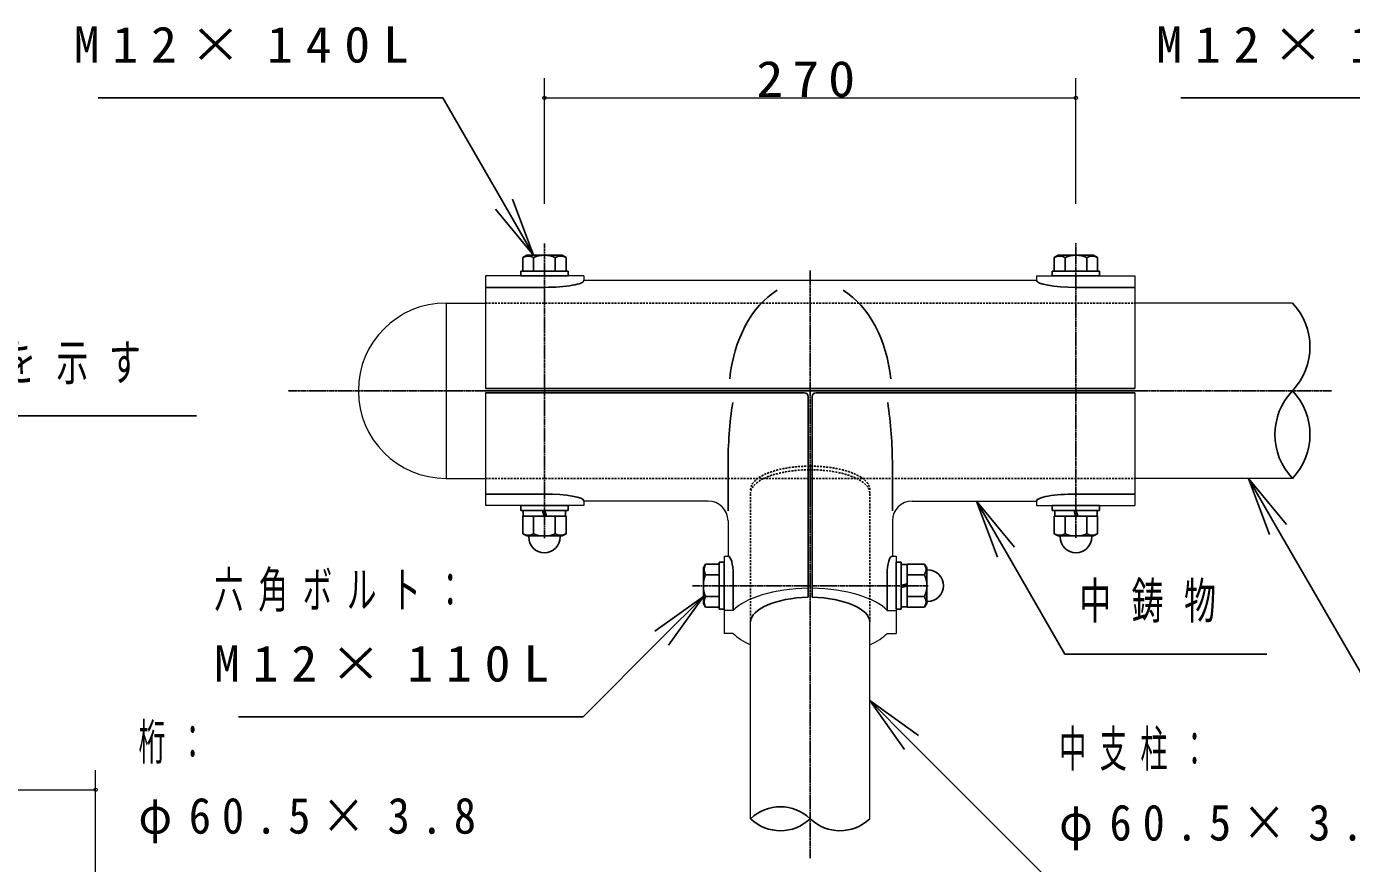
# Model space of a CAD drawing. Units: millimetres at full size; some dimension numbers follow another scale. Extents: x -19543 to 0, y -2740 to 13350.
# Drawn here: x -6442 to -3077, y 8538 to 10664 of the extents above; entities that cross this region are included whole.
import ezdxf

# ---------------------------------------------------------------- set-up
doc = ezdxf.new("R2010")
doc.units = ezdxf.units.MM
doc.linetypes.add('USER2', pattern=[6, 3, -1, 1, -1])
doc.linetypes.add('USER4', pattern=[8, 5, -3])
doc.layers.add('線', color=2, linetype='Continuous', lineweight=25)
doc.layers.add('補助', color=2, linetype='Continuous', lineweight=13)
doc.styles.add('ＭＳ ゴシック', font='')
doc.styles.get('ＭＳ ゴシック').set_extended_font_data('MS Gothic')

# ---------------------------------------------------------------- blocks, each defined once
blk = doc.blocks.new('dimension_origin')
at = {"color": 0, "linetype": 'Continuous', "lineweight": -2}
blk.add_circle((0, 0), 1.25, dxfattribs=at)

msp = doc.modelspace()

# ---------------------------------------------------------------- linework, layer by layer
at = {"layer": '線', "color": 20, "linetype": 'USER2'}
for p, q in [((-5126.744, 9363.578), (-5126.744, 10113.578)), ((-3776.744, 10113.578), (-3776.744, 9363.578)), ((-4451.744, 8551.25), (-4451.744, 10043.828)), ((-5776.744, 9738.578), (-3126.744, 9738.578)), ((-5301.744, 9738.578), (-3601.744, 9738.578)), ((-4451.744, 9478.625), (-4451.744, 9546.928)), ((-4151.744, 9243.3), (-4751.744, 9243.3))]:
    msp.add_line(p, q, dxfattribs=at)
at = {"layer": '線'}
for p, q in [((-5181.592, 10076.892), (-5171.744, 10082.578)), ((-5181.592, 10042.578), (-5181.592, 10076.892)), ((-5171.744, 10082.578), (-5081.744, 10082.578)), ((-5154.168, 10042.578), (-5154.168, 10076.892)), ((-5099.32, 10042.578), (-5099.32, 10076.892)), ((-5071.896, 10076.892), (-5081.744, 10082.578)), ((-5071.896, 10042.578), (-5071.896, 10076.892)), ((-3831.592, 10076.892), (-3821.744, 10082.578)), ((-3831.592, 10042.578), (-3831.592, 10076.892)), ((-3821.744, 10082.578), (-3731.744, 10082.578)), ((-3804.168, 10042.578), (-3804.168, 10076.892)), ((-3749.32, 10042.578), (-3749.32, 10076.892)), ((-3721.896, 10076.892), (-3731.744, 10082.578)), ((-3721.896, 10042.578), (-3721.896, 10076.892)), ((-5186.744, 10042.578), (-5066.744, 10042.578)), ((-5186.744, 10030.078), (-5186.744, 10042.578)), ((-5186.744, 10030.078), (-5066.744, 10030.078)), ((-5181.592, 10042.578), (-5071.896, 10042.578)), ((-5066.744, 10042.578), (-5066.744, 10030.078)), ((-3836.744, 10042.578), (-3716.744, 10042.578)), ((-3836.744, 10030.078), (-3836.744, 10042.578)), ((-3836.744, 10030.078), (-3716.744, 10030.078)), ((-3831.592, 10042.578), (-3721.896, 10042.578)), ((-3716.744, 10042.578), (-3716.744, 10030.078)), ((-5276.744, 10001.123), (-5126.744, 10001.123)), ((-3626.744, 10001.123), (-3776.744, 10001.123)), ((-5276.744, 9743.828), (-3626.744, 9743.828)), ((-4466.744, 9733.328), (-5276.744, 9733.328)), ((-4436.744, 9733.328), (-3626.744, 9733.328)), ((-4456.744, 9723.328), (-4456.744, 9214.426)), ((-4446.744, 9723.328), (-4446.744, 9214.426)), ((-4660.494, 9548.249), (-4660.494, 9433.328)), ((-4242.994, 9548.249), (-4242.994, 9433.328)), ((-5276.744, 9476.034), (-5126.744, 9476.034)), ((-3626.744, 9476.034), (-3776.744, 9476.034)), ((-5186.744, 9447.078), (-5066.744, 9447.078)), ((-5186.744, 9434.578), (-5186.744, 9447.078)), ((-5186.744, 9434.578), (-5066.744, 9434.578)), ((-5180.494, 9434.578), (-5072.994, 9434.578)), ((-5180.494, 9434.578), (-5180.494, 9419.578)), ((-5127.581, 9419.578), (-5131.601, 9434.578)), ((-5121.887, 9419.578), (-5125.906, 9434.578)), ((-5072.994, 9434.578), (-5072.994, 9419.578)), ((-5066.744, 9447.078), (-5066.744, 9434.578)), ((-3836.744, 9447.078), (-3716.744, 9447.078)), ((-3836.744, 9434.578), (-3836.744, 9447.078)), ((-3836.744, 9434.578), (-3716.744, 9434.578)), ((-3830.494, 9434.578), (-3722.994, 9434.578)), ((-3830.494, 9434.578), (-3830.494, 9419.578)), ((-3777.581, 9419.578), (-3781.601, 9434.578)), ((-3771.887, 9419.578), (-3775.906, 9434.578)), ((-3722.994, 9434.578), (-3722.994, 9419.578)), ((-3716.744, 9447.078), (-3716.744, 9434.578)), ((-5181.592, 9419.578), (-5071.896, 9419.578)), ((-5181.592, 9419.578), (-5181.592, 9375.264)), ((-5180.494, 9419.578), (-5072.994, 9419.578)), ((-5154.168, 9419.578), (-5154.168, 9375.264)), ((-5099.32, 9419.578), (-5099.32, 9375.264)), ((-5071.896, 9419.578), (-5071.896, 9375.264)), ((-3831.592, 9419.578), (-3721.896, 9419.578)), ((-3831.592, 9419.578), (-3831.592, 9375.264)), ((-3830.494, 9419.578), (-3722.994, 9419.578)), ((-3804.168, 9419.578), (-3804.168, 9375.264)), ((-3749.32, 9419.578), (-3749.32, 9375.264)), ((-3721.896, 9419.578), (-3721.896, 9375.264)), ((-5181.592, 9375.264), (-5171.744, 9369.578)), ((-5171.744, 9369.578), (-5081.744, 9369.578)), ((-5166.744, 9367.078), (-5166.744, 9369.578)), ((-5086.744, 9367.078), (-5086.744, 9369.578)), ((-5071.896, 9375.264), (-5081.744, 9369.578)), ((-3831.592, 9375.264), (-3821.744, 9369.578)), ((-3821.744, 9369.578), (-3731.744, 9369.578)), ((-3816.744, 9367.078), (-3816.744, 9369.578)), ((-3736.744, 9367.078), (-3736.744, 9369.578)), ((-3721.896, 9375.264), (-3731.744, 9369.578)), ((-4717.308, 9298.149), (-4722.994, 9288.3)), ((-4682.994, 9298.149), (-4717.308, 9298.149)), ((-4682.994, 9183.3), (-4682.994, 9303.3)), ((-4682.994, 9303.3), (-4670.494, 9303.3)), ((-4682.994, 9188.452), (-4682.994, 9298.149)), ((-4670.494, 9183.3), (-4670.494, 9303.3)), ((-4232.994, 9183.3), (-4232.994, 9303.3)), ((-4232.994, 9303.3), (-4220.494, 9303.3)), ((-4220.494, 9183.3), (-4220.494, 9303.3)), ((-4220.494, 9189.55), (-4220.494, 9297.05)), ((-4220.494, 9297.05), (-4205.494, 9297.05)), ((-4205.494, 9188.452), (-4205.494, 9298.149)), ((-4205.494, 9298.149), (-4161.18, 9298.149)), ((-4205.494, 9189.55), (-4205.494, 9297.05)), ((-4161.18, 9298.149), (-4155.494, 9288.3)), ((-4722.994, 9198.3), (-4722.994, 9288.3)), ((-4682.994, 9270.725), (-4717.308, 9270.725)), ((-4647.315, 9180.555), (-4647.315, 9272.605)), ((-4256.173, 9180.555), (-4256.173, 9272.605)), ((-4205.494, 9270.725), (-4161.18, 9270.725)), ((-4155.494, 9198.3), (-4155.494, 9288.3)), ((-4152.994, 9283.3), (-4155.494, 9283.3)), ((-4205.494, 9248.157), (-4220.494, 9244.138)), ((-4205.494, 9242.463), (-4220.494, 9238.444)), ((-4717.308, 9188.452), (-4722.994, 9198.3)), ((-4682.994, 9215.876), (-4717.308, 9215.876)), ((-4682.994, 9188.452), (-4717.308, 9188.452)), ((-4220.494, 9189.55), (-4205.494, 9189.55)), ((-4205.494, 9215.876), (-4161.18, 9215.876)), ((-4205.494, 9188.452), (-4161.18, 9188.452)), ((-4161.18, 9188.452), (-4155.494, 9198.3)), ((-4152.994, 9203.3), (-4155.494, 9203.3)), ((-4670.494, 9183.3), (-4682.994, 9183.3)), ((-4220.494, 9183.3), (-4232.994, 9183.3))]:
    msp.add_line(p, q, dxfattribs=at)
at = {"layer": '線', "color": 7, "lineweight": 13}
for p, q in [((-5026.744, 10030.078), (-5276.744, 10030.078)), ((-5276.744, 10030.078), (-5276.744, 9743.828)), ((-5026.744, 10030.078), (-5026.744, 10018.828)), ((-3876.744, 10030.078), (-3876.744, 10018.828)), ((-3876.744, 10030.078), (-3626.744, 10030.078)), ((-3626.744, 10030.078), (-3626.744, 9743.828)), ((-3876.744, 10018.828), (-5026.744, 10018.828)), ((-5376.744, 9961.328), (-5376.744, 9515.828)), ((-5376.744, 9961.328), (-5276.744, 9961.328)), ((-3226.744, 9961.328), (-3626.744, 9961.328)), ((-5276.744, 9733.328), (-5276.744, 9447.078)), ((-3626.744, 9733.328), (-3626.744, 9447.078)), ((-5376.744, 9515.828), (-5276.744, 9515.828)), ((-3226.744, 9515.828), (-3626.744, 9515.828)), ((-5026.744, 9458.328), (-5026.744, 9447.078)), ((-4721.744, 9458.328), (-5026.744, 9458.328)), ((-4710.494, 9458.328), (-4721.744, 9458.328)), ((-4192.994, 9458.328), (-4181.744, 9458.328)), ((-4181.744, 9458.328), (-3876.744, 9458.328)), ((-3876.744, 9458.328), (-3876.744, 9447.078)), ((-5026.744, 9447.078), (-5276.744, 9447.078)), ((-3876.744, 9447.078), (-3626.744, 9447.078)), ((-4660.494, 9408.328), (-4660.494, 9318.3)), ((-4242.994, 9408.328), (-4242.994, 9318.3)), ((-4670.494, 9318.3), (-4660.494, 9318.3)), ((-4670.494, 9318.3), (-4670.494, 9180.555)), ((-4243.499, 9318.3), (-4232.994, 9318.3)), ((-4232.994, 9318.3), (-4232.994, 9180.555)), ((-4647.315, 9180.555), (-4670.494, 9180.555)), ((-4670.494, 9180.555), (-4670.494, 9121.945)), ((-4256.173, 9180.555), (-4232.994, 9180.555)), ((-4232.994, 9180.555), (-4232.994, 9121.945)), ((-4647.315, 9121.945), (-4670.494, 9121.945)), ((-4602.994, 8651.25), (-4602.994, 9151.25)), ((-4300.494, 8651.25), (-4300.494, 9151.25)), ((-4256.173, 9121.945), (-4232.994, 9121.945))]:
    msp.add_line(p, q, dxfattribs=at)
at = {"layer": '線', "color": 4, "linetype": 'USER4'}
for p, q in [((-5276.744, 9961.328), (-3626.744, 9961.328)), ((-5276.744, 9515.828), (-3626.744, 9515.828)), ((-4602.994, 9151.25), (-4602.994, 9478.625)), ((-4300.494, 9151.25), (-4300.494, 9478.625))]:
    msp.add_line(p, q, dxfattribs=at)
at = {"layer": '線'}
for centre, radius, start, end in [((-5167.88, 10053.142), 27.424, 60.00001, 119.99999), ((-5126.744, 10013.599), 68.979, 66.57346, 113.42654), ((-5085.608, 10053.142), 27.424, 60.00001, 119.99999), ((-3817.88, 10053.142), 27.424, 60.00001, 119.99999), ((-3776.744, 10013.599), 68.979, 66.57346, 113.42654), ((-3735.608, 10053.142), 27.424, 60.00001, 119.99999), ((-3343.869, 9849.953), 161.625, 316.44154, 43.55846), ((-4466.744, 9723.328), 10, 0, 90), ((-4436.744, 9723.328), 10, 90, 180), ((-3109.619, 9627.203), 161.625, 136.44154, 223.55846), ((-3343.869, 9627.203), 161.625, 316.44154, 43.55846), ((-5167.88, 9399.014), 27.424, 240.00001, 299.99999), ((-5126.744, 9367.078), 40, 180, 0), ((-5126.744, 9438.557), 68.979, 246.57346, 293.42654), ((-5085.608, 9399.014), 27.424, 240.00001, 299.99999), ((-3817.88, 9399.014), 27.424, 240.00001, 299.99999), ((-3776.744, 9367.078), 40, 180, 0), ((-3776.744, 9438.557), 68.979, 246.57346, 293.42654), ((-3735.608, 9399.014), 27.424, 240.00001, 299.99999), ((-4693.558, 9284.437), 27.424, 150.00001, 209.99999), ((-4184.93, 9284.437), 27.424, 330.00001, 29.99999), ((-4654.015, 9243.3), 68.979, 156.57346, 203.42654), ((-4224.473, 9243.3), 68.979, 336.57346, 23.42654), ((-4152.994, 9243.3), 40, 270, 90), ((-4693.558, 9202.164), 27.424, 150.00001, 209.99999), ((-4184.93, 9202.164), 27.424, 330.00001, 29.99999), ((-4527.369, 8572.744), 109.006, 46.07099, 133.92901), ((-4527.369, 8729.756), 109.006, 226.07099, 313.92901), ((-4376.119, 8729.756), 109.006, 226.07099, 313.92901)]:
    msp.add_arc(centre, radius, start, end, dxfattribs=at)
at = {"layer": '線', "color": 7, "lineweight": 13}
for centre, radius, start, end in [((-5376.744, 9738.578), 222.75, 90, 270), ((-4710.494, 9408.328), 50, 0, 90), ((-4192.994, 9408.328), 50, 90, 180)]:
    msp.add_arc(centre, radius, start, end, dxfattribs=at)
at = {"layer": '線'}
for centre, major_axis, ratio, start_param, end_param in [((-5126.744, 10018.828), (100, 0), 0.177056, 4.71238898, 6.28318531), ((-3776.744, 10018.828), (-100, 0), 0.177056, 6.28318531, 7.85398163), ((-4451.744, 9727.578), (0, 291.25), 0.709451, 0.41735791, 1.4286876), ((-4451.744, 9727.578), (0, 291.25), 0.709451, 4.85449771, 5.86582739), ((-4440.494, 9548.249), (0, 492.579), 0.446629, 1.23980388, 1.57079633), ((-4462.994, 9548.249), (0, 492.579), 0.446629, 4.71238898, 5.04338143), ((-5126.744, 9458.328), (100, 0), 0.177056, 6.28318531, 7.85398163), ((-3776.744, 9458.328), (-100, 0), 0.177056, 4.71238898, 6.28318531), ((-4660.494, 9272.605), (0, 45.695), 0.288407, 4.71238898, 6.28318531), ((-4242.994, 9272.605), (0, -45.729), 0.288195, 3.10325531, 4.71238898), ((-4440.494, 9151.25), (-162.5, 0), 0.390731, 4.8125564, 6.28318531), ((-4462.994, 9151.25), (-162.5, 0), 0.390731, 3.14159265, 4.61222156)]:
    msp.add_ellipse(centre, major_axis=major_axis, ratio=ratio, start_param=start_param, end_param=end_param, dxfattribs=at)
at = {"layer": '線', "color": 4, "linetype": 'USER4'}
for centre, start_param, end_param in [((-4451.744, 9487.83), 3.12897072, 6.29580724), ((-4451.744, 9478.625), 3.14159265, 6.28318531)]:
    msp.add_ellipse(centre, major_axis=(-151.25, 0), ratio=0.390731, start_param=start_param, end_param=end_param, dxfattribs=at)
at = {"layer": '線', "color": 7, "lineweight": 13}
for centre, start_param, end_param in [((-4440.494, 9151.25), 4.78631995, 5.93530156), ((-4462.994, 9151.25), 3.4894764, 4.63845801), ((-4440.494, 9151.25), 0.34788375, 0.7397511), ((-4462.994, 9151.25), 2.40184155, 2.79370891)]:
    msp.add_ellipse(centre, major_axis=(-220, 0), ratio=0.390731, start_param=start_param, end_param=end_param, dxfattribs=at)
at = {"layer": '補助'}
for p, q in [((-5126.744, 10213.578), (-5126.744, 10532.578)), ((-3776.744, 10213.578), (-3776.744, 10532.578)), ((-5126.744, 10482.578), (-3776.744, 10482.578)), ((-6266.744, 8351.25), (-6266.744, 8775)), ((-6841.744, 8725), (-6266.744, 8725))]:
    msp.add_line(p, q, dxfattribs=at)
at = {"layer": '補助', "lineweight": 25}
for p, q in [((-5435.108, 10482.578), (-6260.367, 10482.578)), ((-5385.108, 10482.578), (-5435.108, 10482.578)), ((-5229.168, 10212.482), (-5385.108, 10482.578)), ((-2685.108, 10482.578), (-3510.367, 10482.578)), ((-5250.819, 10199.982), (-5154.168, 10082.578)), ((-5154.168, 10082.578), (-5229.168, 10212.482)), ((-5207.517, 10224.982), (-5154.168, 10082.578)), ((-7418.825, 9675), (-6010.724, 9675)), ((-3285.34, 9373.424), (-3338.689, 9515.828)), ((-3242.038, 9398.424), (-3338.689, 9515.828)), ((-3338.689, 9515.828), (-3263.689, 9385.924)), ((-3975.895, 9315.924), (-4029.244, 9458.328)), ((-3932.593, 9340.924), (-4029.244, 9458.328)), ((-4029.244, 9458.328), (-3954.244, 9328.424)), ((-3263.689, 9385.924), (-2989.024, 8910.19)), ((-3954.244, 9328.424), (-3804.799, 9069.578)), ((-4846.738, 9127.488), (-4722.994, 9215.876)), ((-4722.994, 9215.876), (-4829.06, 9109.81)), ((-4811.382, 9092.133), (-4722.994, 9215.876)), ((-4829.06, 9109.81), (-5028.68, 8910.19)), ((-3804.799, 9069.578), (-3754.799, 9069.578)), ((-3754.799, 9069.578), (-3291.488, 9069.578)), ((-4212.106, 8827.506), (-4300.494, 8951.25)), ((-4176.75, 8862.862), (-4300.494, 8951.25)), ((-4300.494, 8951.25), (-4194.428, 8845.184)), ((-5078.68, 8910.19), (-5903.939, 8910.19)), ((-5028.68, 8910.19), (-5078.68, 8910.19)), ((-4194.428, 8845.184), (-3855.494, 8506.25))]:
    msp.add_line(p, q, dxfattribs=at)

# ---------------------------------------------------------------- block references
at = {"layer": '補助', "xscale": 3.33, "yscale": 3.33}
msp.add_blockref('dimension_origin', (-5126.744, 10482.578), dxfattribs=at)
at = {"layer": '補助', "xscale": 3.33, "yscale": 3.33, "rotation": 180}
for p in [(-3776.744, 10482.578), (-6266.744, 8725)]:
    msp.add_blockref('dimension_origin', p, dxfattribs=at)

# ---------------------------------------------------------------- texts
at = {"layer": '補助', "char_height": 91.64, "style": 'ＭＳ ゴシック'}
for s, insert, attachment_point in [('\\T1.5;\\W1.05;M12×140L', (-6322.43, 10663.828), 1), ('\\T1.5;\\W1.05;M12×140L', (-3572.43, 10663.828), 1), ('\\T1.33;\\W1.1;270', (-4451.744, 10483.578), 8), ('\\T1.64;\\W0.65;（）は基礎位置を示す', (-7432.575, 9856.25), 1), ('\\T1.5;\\W0.6;六角ボルト：', (-5966.001, 9278.94), 1), ('\\T1.64;\\W0.65;中鋳物', (-3768.549, 9250.828), 1), ('\\T1.5;\\W1.05;M12×110L', (-5966.001, 9091.44), 1), ('\\T1.5;\\W0.55;桁：', (-6157.988, 8892.5), 1), ('\\T1.5;\\W0.55;中支柱：', (-3819.244, 8875), 1), ('\\T1.5;\\W0.9;φ60.5×3.8', (-6157.988, 8705), 1), ('\\T1.5;\\W0.9;φ60.5×3.8', (-3819.244, 8687.5), 1)]:
    msp.add_mtext(s, dxfattribs=dict(at, insert=insert, attachment_point=attachment_point))

doc.saveas('drawing.dxf')
